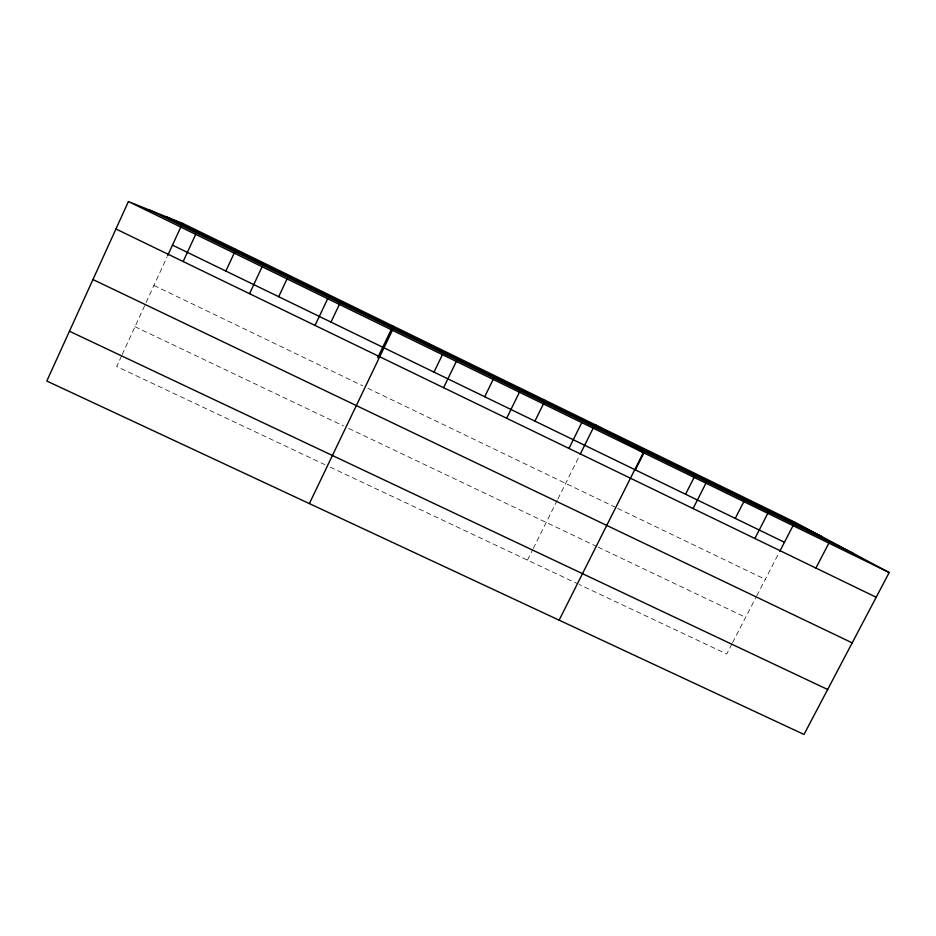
<?xml version="1.0" encoding="UTF-8"?>
<svg xmlns="http://www.w3.org/2000/svg" width="936" height="936" viewBox="0 0 936 936"><rect width="100%" height="100%" fill="white"/><g stroke="black" fill="none" stroke-linecap="round" stroke-linejoin="round"><path stroke-width="0.7" stroke-dasharray="4.68 3.51" d="M121.575 355.914L116.696 366.526L324.886 464.642M122.183 354.58L167.099 256.838M527.471 560.114L532.642 549.725M533.298 548.426L557.248 500.304M557.891 499.005L578.963 456.698M731.929 643.898L726.699 654.007L579.349 584.567M732.584 642.622L756.124 597.086M756.779 595.822L779.162 552.497M330.139 467.111L578.038 583.947M134.995 326.711L343.465 425.938M348.683 428.419L596.84 546.519M598.162 547.15L745.653 617.35M153.96 285.445L362.688 385.796M367.918 388.311L616.333 507.745M617.62 508.365L765.285 579.361"/><path stroke-width="1.4" d="M392.921 325.997L392.406 330.268L309.371 503.591M128.419 201.544L46.8 381.034L804.001 734.456L889.2 572.539L794.839 522.171L182.508 223.294L128.419 201.544L889.2 572.539M167.696 255.54L182.508 223.294M183.163 261.542L195.694 234.351M225.857 271.054L235.93 249.374M249.526 293.682L262.103 266.737M278.682 296.712L287.013 278.975M315.034 325.424L327.67 298.701M330.981 322.101L339.932 303.229M377.735 357.681L391.716 328.489M433.988 372.107L442.389 354.744M443.582 387.703L456.323 361.436M484.708 396.735L493.67 378.413M506.657 418.252L519.433 392.219M534.936 421.118L545.197 400.327M568.948 448.426L581.771 422.616M580.226 454.159L594.945 424.605L643.324 452.638L559.12 620.158M635.368 469.884L644.389 451.936M685.562 494.255L694.617 476.436M693.061 508.552L705.966 483.175M735.263 518.38L744.331 500.678M754.872 538.492L767.812 513.337M779.828 551.222L793.541 524.686M815.911 568.058L828.886 543.126M69.439 331.239L827.658 689.504M92.956 279.536L852.193 642.868M172.47 245.138L784.45 542.272M115.947 228.981L876.19 597.262M149.081 209.851L853.492 553.48M167.263 217.164L821.726 536.527"/></g></svg>
